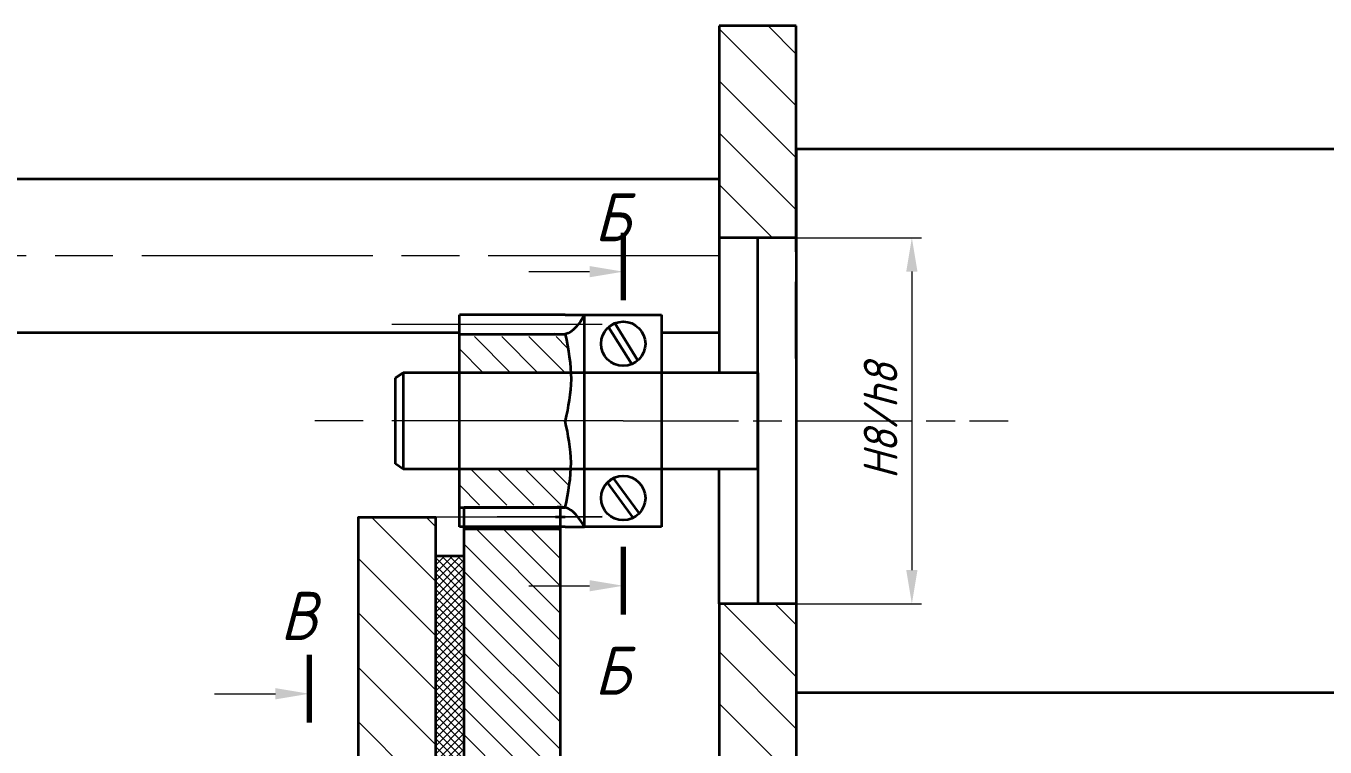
# Model space of a CAD drawing. Header units: millimetres. Extents: x -196 to 2000, y -99 to 952.
# Drawn here: x 336.8 to 471.8, y 351.5 to 426.4 of the extents above; entities that cross this region are included whole.
import ezdxf

# ---------------------------------------------------------------- set-up
doc = ezdxf.new("R2010")
doc.units = ezdxf.units.MM
doc.linetypes.add('AM_ISO08W050', pattern=[18, 12, -1.5, 3, -1.5])
doc.linetypes.add('AM_ISO08W050x2', pattern=[9, 6, -0.75, 1.5, -0.75])
for name, color, linetype, lineweight in [('AM_0', 7, 'Continuous', 35), ('AM_5', 3, 'Continuous', 15), ('AM_7', 4, 'AM_ISO08W050', 15), ('AM_8', 1, 'Continuous', 15), ('основные', 7, 'Continuous', 35), ('оч жирные', 7, 'Continuous', 70)]:
    doc.layers.add(name, color=color, linetype=linetype, lineweight=lineweight)
doc.styles.get("Standard").update_dxf_attribs({"font": 'geniso.shx', "oblique": 15})
doc.dimstyles.new('AM_GOST$0', dxfattribs={"dimtxt": 3.5, "dimasz": 3.5, "dimexe": 1, "dimexo": 1, "dimgap": 1.5, "dimtad": 1, "dimtoh": 1, "dimtxsty": 'Standard', "dimcen": 0, "dimclrd": 256, "dimclre": 256, "dimclrt": 2, "dimadec": 0, "dimazin": 2, "dimtp": 0.1, "dimtm": 0.1, "dimtfac": 0.71, "dimtmove": 0, "dimatfit": 3, "dimfxl": 1, "dimtolj": 1, "dimlwd": -1, "dimlwe": -1, "dimarcsym": 1})
pattern_1 = [(315, (-148.3722199672475, 257.127318987011), (0.7071067811865477, 0.7071067811865475), [])]

# ---------------------------------------------------------------- blocks, each defined once
blk = doc.blocks.new('GENZOON8270P5')
at = {"layer": 'AM_8'}
h = blk.add_hatch(dxfattribs=at)
h.set_pattern_fill('ANSI31', color=256, scale=0.6, angle=270, style=0)
h.set_pattern_definition([(315, (-294.7180121127356, 1469.213407112766), (1.347038418160373, 1.347038418160373), [])])
h.paths.add_polyline_path([(51.62778003275253, 15.66081263605017), (51.62778003275253, 21.24382533795753), (51.62778003275253, 21.52731898701128), (51.62778003275253, 24.52731898701128), (51.62778003275253, 25.54591594820928), (51.62778003275253, 28.92731898701092), (51.62778003275253, 33.52731898701106), (47.62778003275253, 33.52731898701109), (47.62778003275253, 15.6608126360502), (47.85462274169095, 15.87731898699622), (47.85462274169095, 15.6608126360502)])
h.paths.add_polyline_path([(51.62778003275207, 52.52731898701154), (51.62778003275207, 63.52731898701109), (47.62778003275253, 63.52731898701109), (47.62778003275275, 52.52731898701154)])
h.paths.add_polyline_path([(51.62778003275253, 12.52731898701128), (51.62778003275253, 14.09382533794243), (47.85462274169095, 14.09382533794246), (47.85462274169095, 13.87731898699622), (47.62778003275253, 14.09382533794246), (47.62778003275253, 12.52731898701131)])
h.paths.add_polyline_path([(51.62778003275253, -41.4726810129887), (51.62778003275253, -21.75617466204268), (51.62778003275253, -16.25617466204247), (51.62778003275253, -14.82268101297362), (47.85462274169095, -14.82268101297359), (47.62778003275253, -14.60617466202757), (47.62778003275253, -20.18918736393471), (47.62778003275253, -41.4726810129887)])
h.paths.add_polyline_path([(51.62778003275253, -12.82268101297362), (51.62778003275253, -11.47268101298872), (47.62778003275253, -11.47268101298869), (47.62778003275253, -13.03918736391961), (47.85462274169095, -12.82268101297359)])
h.paths.add_polyline_path([(4.018718076483765, -41.47268101298847), (4.018718076483765, -29.57653150981584), (0.01871807648376489, -29.58335869461099), (0.01871807648376489, -35.03580210928432), (0.01871807648376489, -41.47268101298847)])
h.paths.add_polyline_path([(4.018718076483765, -29.57653150981584), (4.018718076483765, -22.45912078278481), (4.018718076483765, -21.45912116351769), (2.018721882820955, -21.45912116351769), (0.01871807648376489, -21.45912116351769), (0.01871807648376489, -29.58335869461099)])
h.paths.add_polyline_path([(4.018718076483765, -17.45912116351769), (4.018718076483765, -16.45912078278479), (4.018718076483765, -13.4695954177962), (0.01871807648376489, -13.4695954177962), (0.01871807648376489, -17.45912116351769), (2.018721882820955, -17.45912116351769)])
h.paths.add_polyline_path([(4.018718076483765, 14.5304045568123), (4.018718076483765, 18.5304041760794), (2.018721882820955, 18.5304041760794), (0.01871807648376489, 18.5304041760794), (0.01871807648376489, 14.5304045568123)])
h.paths.add_polyline_path([(2.018721882820955, 22.5304041760794), (4.018718076483765, 22.5304041760794), (4.018718076483765, 23.5304045568123), (4.018718076483765, 51.59044008330807), (0.01871807648376489, 51.59044008330807), (0.01871807648376489, 46.09044008330807), (0.01871807648376489, 22.5304041760794)])
h.paths.add_polyline_path([(4.018718076483765, 51.59044008330807), (4.018718076483765, 63.52731898701131), (0.01871807648376489, 63.52731898701131), (0.01871807648376489, 51.59044008330807)])
h = blk.add_hatch(dxfattribs=at)
h.set_pattern_fill('_U', color=256, angle=315, style=0, pattern_type=0)
h.set_pattern_definition(pattern_1)
h.paths.add_polyline_path([(39.62778003275253, 47.40231898701063), (34.12778003275253, 47.40231898701063), (34.12778003275253, 45.52731898701154), (39.92046794391058, 45.52731898701131)])
h = blk.add_hatch(dxfattribs=at)
h.set_pattern_fill('_U', color=256, angle=315, style=0, pattern_type=0)
h.set_pattern_definition(pattern_1)
h.paths.add_polyline_path([(39.62778003275253, 40.52731898701131), (34.12778003275253, 40.52731898701154), (34.12778003275253, 38.65231898701063), (39.62778003275253, 38.65231898701063)])
h = blk.add_hatch(dxfattribs=at)
h.set_pattern_fill('_U', color=256, angle=315, style=0, pattern_type=0)
h.set_pattern_definition(pattern_1)
h.paths.add_polyline_path([(34.12778003275253, 38.65231898701063), (39.62778003275253, 38.65231898701063), (39.92046794391058, 40.52731898701131), (34.12778003275253, 40.52731898701154)])
h = blk.add_hatch(dxfattribs=at)
h.set_pattern_fill('_U', color=256, scale=2, angle=315, style=0, pattern_type=0)
h.set_pattern_definition([(315, (-294.7180121127356, 1469.213407112766), (1.414213562373095, 1.414213562373095), [])])
h.paths.add_polyline_path([(32.8817900471895, 6.527655426959882), (32.8817900471895, 38.02731898701131), (30.87778003275253, 38.02731898701131), (28.8817900471895, 38.02900500727105), (28.8817900471895, 24.13652421027655), (29.8817900471895, 24.13652421027655), (29.8817900471895, 20.9368257769338), (28.8817900471895, 20.93712837797239), (28.8817900471895, 6.527862594735325)])
h.paths.add_polyline_path([(29.8817900471895, -19.87847506398293), (29.8817900471895, -23.07817349732569), (28.8817900471895, -23.07817349732569), (28.8817900471895, -36.97099499272896), (32.8817900471895, -36.97099499272896), (32.8817900471895, -6.428517541635756), (30.94565712606345, -6.428517541635756), (28.8817900471895, -6.428517541635756), (28.8817900471895, -19.87847506398293)])
h.paths.add_polyline_path([(26.8817900471895, 6.527966178622819), (26.8817900471895, 20.93126126365337), (25.8817900471895, 20.93126126365337), (25.8817900471895, 22.52731898701131), (22.8817900471895, 22.52731898701131), (22.8817900471895, 6.528173346398262)])
h.paths.add_polyline_path([(25.8817900471895, -21.46896827406044), (25.8817900471895, -19.85846257770777), (26.8817900471895, -19.85846257770777), (26.8817900471895, -6.428517541635756), (24.94565712606345, -6.428517541635756), (22.8817900471895, -6.428517541635756), (22.8817900471895, -11.96966894588718), (22.8817900471895, -21.46896827406044)])
h.paths.add_polyline_path([(25.8817900471895, 22.52731898701131), (25.8817900471895, 24.13682577693385), (26.8817900471895, 24.13682577693362), (26.8817900471895, 25.52917535647543), (22.8817900471895, 25.52917535647543), (22.8817900471895, 22.52731898701131)])
h.paths.add_polyline_path([(26.8817900471895, -24.47082464352458), (26.8817900471895, -23.07791716653266, -0.1329712828690947), (26.80463374870578, -23.06402709098803), (26.56475976620845, -23.06402709098803, -0.1110807430999614), (26.50052855903687, -23.07847506398276, -0.1110807430998368), (26.43629735186528, -23.06402709098803), (26.19642336936749, -23.06402709098826, -0.1110807430996264), (26.13219216219613, -23.07847506398276, -0.1110807430995077), (26.06796095502477, -23.06402709098826), (25.8817900471895, -23.06402709098826), (25.8817900471895, -21.46896827406044), (22.8817900471895, -21.46896827406044), (22.8817900471895, -24.47082464352458)])
h = blk.add_hatch(dxfattribs=at)
h.set_pattern_fill('_U', color=256, angle=315, style=0, pattern_type=0)
h.set_pattern_definition(pattern_1)
h.paths.add_polyline_path([(34.37778003275253, 37.40231898701131), (34.37778003275253, 8.52731798199784), (34.3817900471895, 8.52731798199784), (34.38078769558706, 6.527621487891793), (39.37778003275253, 6.527318987011313), (39.37778003275253, 37.40231898701131)])
h = blk.add_hatch(dxfattribs=at)
h.set_pattern_fill('ANSI37', color=256, scale=0.091, angle=270, style=0)
h.set_pattern_definition([(315, (-294.7180121127356, 1469.213407112766), (0.2043008267543233, 0.2043008267543232), []), (44.99999999999999, (-294.7180121127356, 1469.213407112766), (-0.2043008267543232, 0.2043008267543233), [])])
h.paths.add_polyline_path([(34.37778003275253, 8.52731798199784), (34.37778003275253, 36.02731798199784), (32.8817900471895, 36.02731798199784), (32.8817900471895, 8.52731798199784)])
h.paths.add_polyline_path([(34.37778003275253, -34.97268000797523), (34.37778003275253, -7.472680007975214), (32.8817900471895, -7.472680007975214), (32.8817900471895, -34.97268000797523)])
at = {"layer": 'AM_0'}
for p, q in [((39.62778003275253, 48.52731898701131), (34.12778003275253, 48.52731898701131)), ((34.12778003275253, 37.52731898701131), (34.12778003275253, 48.52731898701131)), ((40.62778003275253, 37.52731898701131), (40.62778003275253, 48.52731898701131)), ((31.20663478822394, 45.52731898701131), (30.8040936830721, 45.26031187558146)), ((30.8040936830721, 40.79432609844116), (30.8040936830721, 45.26031187558146)), ((34.12778003275253, 45.52731898701131), (31.20663478822394, 45.52731898701131)), ((34.12778003275253, 40.52731898701131), (34.12778003275253, 45.52731898701131)), ((49.62778003275275, 45.52731898701086), (39.62778003275275, 45.52731898701131)), ((49.62778003275253, 40.52731898701083), (49.62778003275253, 45.52731898701086)), ((49.62778003275253, 45.52731898701086), (49.62778003275275, 40.52731898701083)), ((31.20663478822394, 40.52731898701131), (30.8040936830721, 40.79432609844116)), ((34.12778003275253, 40.52731898701131), (31.20663478822394, 40.52731898701131)), ((49.62778003275253, 40.52731898701083), (39.62778003275253, 40.52731898701131)), ((39.37778003275253, 38.52731898701131), (34.37778003275253, 38.52731898701131)), ((34.37778003275253, 6.527318987011313), (34.37778003275253, 38.52731898701131)), ((39.37778003275253, -37.4726810129887), (39.37778003275253, 38.52731898701131)), ((39.62778003275253, 37.52731898701131), (34.12778003275253, 37.52731898701131)), ((39.37778003275253, 37.40231898701131), (34.37778003275253, 37.40231898701131))]:
    blk.add_line(p, q, dxfattribs=at)
at = {"layer": 'AM_7'}
for p, q in [((47.62778003275253, 51.59044008330693), (0.01871807648376489, 51.59044008330807)), ((41.54510050432009, 48.02731898701131), (30.62778003275253, 48.02731898701131)), ((42.62778003275253, 43.02731898701131), (26.62778003275253, 43.02731898701131)), ((41.54510050432009, 38.05973386813184), (30.62778003275253, 38.02731898701131)), ((41.54510050432009, 38.02731898701131), (30.87778003275253, 38.02731898701131))]:
    blk.add_line(p, q, dxfattribs=at)
at = {"layer": 'AM_7', "linetype": 'AM_ISO08W050x2'}
for p, q in [((49.62778003275253, 45.52731898701086), (49.62778003275253, 45.52731898701086)), ((42.62778003275253, 43.02731898701131), (62.62778003275253, 43.02731898701154))]:
    blk.add_line(p, q, dxfattribs=at)
at = {"layer": 'основные'}
for p, q in [((51.62778003275207, 63.52731898701109), (47.62778003275253, 63.52731898701109)), ((66.01601835364204, 57.12731898701099), (51.62778003275207, 57.12731898701099)), ((51.62778003275207, 57.12731898701099), (51.62778003275207, 51.81081263606529)), ((47.61409255135936, 52.52731898701154), (47.61409255135914, 45.52731898701086)), ((51.62778003275253, 52.52731898701154), (47.62778003275253, 52.52731898701154)), ((49.62778003275253, 43.02731898701086), (49.62778003275253, 52.52731898701154)), ((51.62778003275207, 51.81081263606529), (51.62778003275207, 43.02731898701131)), ((39.62778003275253, 48.52731898701131), (40.62778003275253, 48.52731898701131)), ((40.62778003275253, 48.52731898701131), (44.62778003275253, 48.52731898701131)), ((42.19554304445501, 48.09345536685146), (41.87948925761521, 47.89635284493056)), ((43.40459275905118, 46.15474480621651), (42.19554304445501, 48.09345536685146)), ((44.62778003275253, 48.52731898701131), (44.62778003275253, 37.52731898701131)), ((34.12778003275253, 47.52731898701131), (39.62778003275253, 47.52731898701131)), ((41.87948925761521, 47.89635284493056), (43.08050592698623, 45.97052326795097)), ((31.20663478822394, 45.52731898701131), (31.20663478822394, 40.52731898701131)), ((39.62778003275253, 45.52731898701131), (34.12778003275253, 45.52731898701154)), ((49.62778003275253, 43.02731898701086), (49.62778003275253, 33.52731898701083)), ((39.62778003275253, 40.52731898701131), (34.12778003275253, 40.52731898701154)), ((47.62778003275253, 33.52731898701109), (47.62778003275253, 40.52731898701086)), ((41.81700357652994, 39.82789685852686), (42.11744064175764, 40.04807172121718)), ((43.16758170360163, 37.98498107831392), (41.81700357652994, 39.82789685852686)), ((42.11744064175764, 40.04807172121718), (43.45904539491107, 38.21740045471597)), ((34.12778003275253, 38.52731898701131), (39.62778003275253, 38.52731898701131)), ((39.62778003275253, 38.02731898701131), (39.12778003275253, 38.02731898701131)), ((39.62778003275253, 37.52731898701131), (40.62778003275253, 37.52731898701131)), ((44.62778003275253, 37.52731898701131), (40.62778003275253, 37.52731898701131)), ((32.8817900471895, 36.02731798199784), (34.37778003275253, 36.02731798199784)), ((51.62778003275253, 33.52731898701106), (47.62778003275253, 33.52731898701109)), ((47.62778003275253, 33.52731898701109), (47.62778003275253, 12.52731898701131)), ((51.62778003275253, 33.52731898701106), (49.62778003275253, 33.52731898701106)), ((51.62778003275253, 28.92731898701092), (55.62778003275253, 28.92731898701092)), ((51.62778003275253, 28.92731898701092), (51.62778003275253, 23.52731898701128))]:
    blk.add_line(p, q, dxfattribs=at)
for points in [[(47.62778003275253, 63.52731898701109), (47.62778003275275, 52.05361157381049)], [(51.62778003275207, 51.81081263606529), (51.62778003275207, 63.52731898701109)], [(51.62778003275253, 46.27129904158141), (51.62778003275253, 28.92731898701092), (102.6277800327525, 28.92731898701092), (102.6277800327525, 57.12731898701099), (66.01601835364204, 57.12731898701099)], [(34.12778003275253, 47.59044008330784), (4.018718076483765, 47.59044008330693), (4.018718076483765, 55.59044008330693), (47.61409255135936, 55.59044008330784), (47.61409255135936, 47.59044008330784), (44.62778003275253, 47.59044008330784)], [(51.62778003275207, 46.27129904158164), (51.62778003275207, 50.24382533795756)], [(28.8817900471895, 24.13652421027655), (28.8817900471895, 38.02900500727105), (32.8817900471895, 38.02900500727105), (32.8817900471895, 6.527670721990489)]]:
    blk.add_lwpolyline(points, dxfattribs=at)
for centre in [(42.63802448572051, 47.03198931740121), (42.63802448572051, 39.02264865662164)]:
    blk.add_circle(centre, 1.15, dxfattribs=at)
for points in [[(40.62778003275253, 48.52731898701131), (39.62778003275253, 47.52731898701131), (39.05125714693395, 47.52731898701131)], [(39.62778003275253, 47.52731898701131), (39.92667532051064, 45.18600704268397), (39.62778003275253, 43.02731898701131)], [(39.62778003275253, 38.52731898701131), (39.92667532051064, 40.86863093133888), (39.62778003275253, 43.02731898701131)], [(40.62778003275253, 37.52731898701131), (39.62778003275253, 38.52731898701131), (39.05125714693395, 38.52731898701131)]]:
    blk.add_spline(points, degree=3, dxfattribs=at)
blk = doc.blocks.new('*D50')
at = {"layer": 'AM_5', "linetype": 'ByBlock', "transparency": 16777216}
for p, q in [((416.0006295782149, 404.363682952698), (429.8634348480052, 404.363682952698)), ((428.8634348480052, 400.863682952698), (428.8634348480052, 369.8636829526969)), ((415.8634348479961, 366.3636829526969), (429.8634348480052, 366.3636829526969))]:
    blk.add_line(p, q, dxfattribs=at)
at = {"layer": 'AM_5', "transparency": 16777216}
for points in [[(428.2801015146719, 400.863682952698), (429.4467681813385, 400.863682952698), (428.8634348480052, 404.363682952698)], [(428.2801015146719, 369.8636829526969), (429.4467681813385, 369.8636829526969), (428.8634348480052, 366.3636829526969)]]:
    blk.add_solid(points, dxfattribs=at)
at = {"layer": 'Defpoints', "color": 0, "transparency": 16777216}
for p in [(415.0006295782149, 404.363682952698), (414.8634348479961, 366.3636829526969), (428.8634348480052, 366.3636829526969)]:
    blk.add_point(p, dxfattribs=at)
at = {"layer": 'AM_5', "color": 2, "transparency": 16777216, "insert": (425.6134348480052, 385.3636829526973), "char_height": 3.5, "attachment_point": 5, "rotation": 90}
blk.add_mtext('\\A1;H8/h8', dxfattribs=at)

msp = doc.modelspace()

# ---------------------------------------------------------------- linework, layer by layer
at = {"layer": 'AM_5'}
for p, q in [((389.0647755273268, 400.8566774196369), (395.3839237539319, 400.8566774196369)), ((389.0647755273268, 368.2454804910233), (395.3839237539319, 368.2454804910233)), ((356.434351760525, 357.0322824347382), (362.7534999871301, 357.0322824347382))]:
    msp.add_line(p, q, dxfattribs=at)
at = {"layer": 'AM_5', "linetype": 'Continuous'}
for points in [[(395.3839237539319, 400.2733440886369), (395.3839237539319, 401.4400107506369), (398.8839237539319, 400.8566774196369)], [(395.3839237539319, 367.6621471600233), (395.3839237539319, 368.8288138220233), (398.8839237539319, 368.2454804910233)], [(362.7534999871301, 356.4489491037382), (362.7534999871301, 357.6156157657383), (366.2534999871301, 357.0322824347382)]]:
    msp.add_trace(points, dxfattribs=at)
at = {"layer": 'оч жирные'}
for p, q in [((398.8839237539319, 404.8870899347324), (398.8839237539319, 397.8870899347324)), ((398.8839237539319, 372.2758930061188), (398.8839237539319, 365.2758930061188)), ((366.2534999871301, 361.0626949498338), (366.2534999871301, 354.0626949498338))]:
    msp.add_line(p, q, dxfattribs=at)

# ---------------------------------------------------------------- block references
at = {"layer": 'AM_0', "xscale": 2, "yscale": 2, "zscale": 2}
msp.add_blockref('GENZOON8270P5', (313.6078747824909, 299.3090449786747), dxfattribs=at)

# ---------------------------------------------------------------- texts
at = {"layer": 'основные', "char_height": 5, "attachment_point": 1}
for s, insert in [('Б', (395.8865992732086, 409.0166026880441)), ('В', (363.2561755064069, 367.6117829344199)), ('Б', (395.8865992732086, 361.929017174865))]:
    msp.add_mtext(s, dxfattribs=dict(at, insert=insert))

# ---------------------------------------------------------------- dimensions: what is measured, and where the dimension line sits
at = {"layer": 'AM_5'}
dim = msp.add_linear_dim(base=(428.8634348480052, 366.3636829526969), p1=(415.0006295782147, 404.3636829526978), p2=(414.8634348479959, 366.3636829526968), angle=90.00000000000006, text='H8/h8', dimstyle='AM_GOST$0', override={"dimpost": '', "dimtp": 0.1, "dimtm": 0.1, "dimtdec": 3, "dimtzin": 8}, dxfattribs=at)
dim.commit()
dim.dimension.update_dxf_attribs({"geometry": '*D50', "text_midpoint": (425.6134348480052, 385.3636829526973)})

doc.saveas('drawing.dxf')
